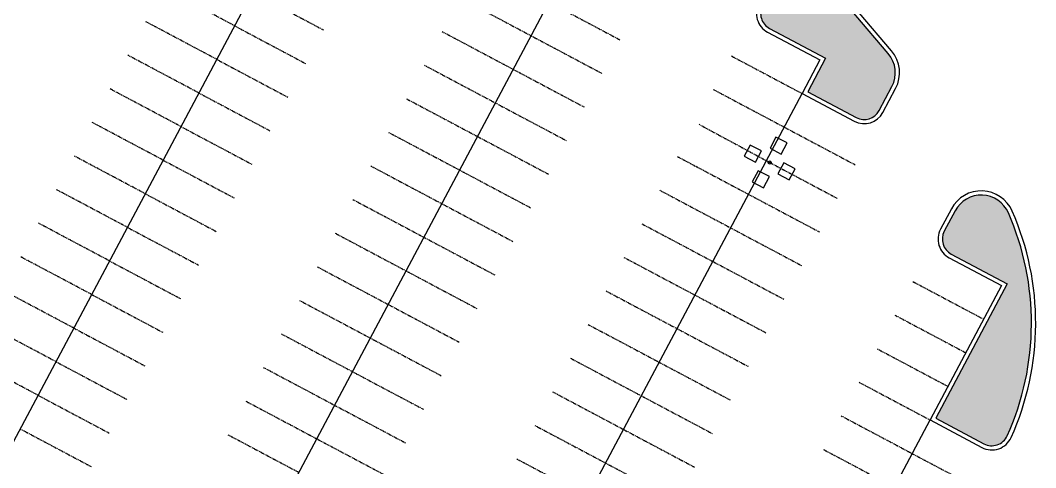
# Model space of a CAD drawing. Header units: feet. Extents: x 4566 to 6562, y 3176 to 5478.
# Drawn here: x 5116.9 to 5357, y 4260.2 to 4366 of the extents above; entities that cross this region are included whole.
import ezdxf

# ---------------------------------------------------------------- set-up
doc = ezdxf.new("R2010")
doc.units = ezdxf.units.FT
doc.header["$MEASUREMENT"] = 0
doc.linetypes.add('HIDDEN', pattern=[0.375, 0.25, -0.125])
for name, color, linetype in [('ECTR-LITE-PKNG', 1, 'Continuous'), ('Fixtures', 1, 'Continuous'), ('PKNG-EOP', 254, 'Continuous'), ('PKNG-STRP-AISLES', 7, 'Continuous'), ('PKNG-STRP-STALLS', 7, 'HIDDEN'), ('PLNT-TURF', 92, 'Continuous')]:
    doc.layers.add(name, color=color, linetype=linetype)

# ---------------------------------------------------------------- blocks, each defined once
blk = doc.blocks.new('40ftLightPole')
at = {"layer": 'Fixtures'}
blk.add_circle((0, 0), 0.3750000000151231, dxfattribs=at)
blk = doc.blocks.new('KVS31000SR5')
at = {"layer": 'Fixtures'}
blk.add_lwpolyline([(1.5, 3), (1.5, 6), (-1.5, 6), (-1.5, 3)], close=True, dxfattribs=at)
blk = doc.blocks.new('Light_Fixture_Vertical_40-ft')
at = {"layer": 'ECTR-LITE-PKNG'}
for name, p, rotation in [('KVS31000SR5', (0, -2.273736754432321e-13, 40), 0.159018628577231), ('KVS31000SR5', (0, -2.273736754432321e-13, 40), 90.15901862810824), ('40ftLightPole', (0, 0), 344.1677341127833), ('KVS31000SR5', (0, -2.273736754432321e-13, 40), 270.1590186281082), ('KVS31000SR5', (0, -2.273736754432321e-13, 40), 180.1590186285772)]:
    blk.add_blockref(name, p, dxfattribs=dict(at, rotation=rotation))

msp = doc.modelspace()

# ---------------------------------------------------------------- hatches: boundary and pattern name
h = msp.add_hatch(color=7)
edge = h.paths.add_edge_path()
edge.add_line((5294.058163555012, 4364.122349580387), (5307.304618987931, 4357.086121179168))
edge.add_line((5307.304618987931, 4357.086121179168), (5303.081149081377, 4349.138649574772))
edge.add_line((5303.081149081377, 4349.138649574772), (5314.56266977758, 4343.039916036514))
edge.add_arc((5316.439092877574, 4346.57248399054), 3.999999999999992, 242.0237338992709, 332.0127917716273)
edge.add_line((5319.971302415113, 4344.695386288525), (5322.977562572196, 4350.352385808466))
edge.add_arc((5316.7961958815, 4353.637306786991), 6.999999999999334, 332.0127917716441, 400.3275197885682)
edge.add_line((5322.132698952282, 4358.167398946707), (5306.810906175242, 4376.21665519179))
edge.add_arc((5301.47440310446, 4371.686563032073), 6.999999999999714, 40.3275197885738, 152.0127917716542)
edge.add_line((5295.293036413764, 4374.971484010596), (5292.402377117464, 4369.532015236427))
edge.add_arc((5295.934586655005, 4367.654917534413), 3.999999999999734, 152.012791771645, 242.0237338992885)
h = msp.add_hatch(color=7)
edge = h.paths.add_edge_path()
edge.add_arc((5346.613219139976, 4269.384725952968), 3.99999999999975, 242.0142838783024, 335.7708091324184)
edge.add_arc((5290.986638895547, 4294.41837471439), 65.00000000000001, 335.7708091324179, 383.6458993466931)
edge.add_arc((5344.117058543, 4317.681188561505), 6.99999999999994, 23.64589934668435, 152.0142838783141)
edge.add_line((5337.935606307916, 4320.965948562688), (5335.365248933965, 4316.128900702738))
edge.add_arc((5338.897507354012, 4314.251894987777), 3.999999999999323, 152.0142838783138, 242.0142838783139)
edge.add_line((5337.020501639051, 4310.719636567729), (5350.265159887997, 4303.681561696174))
edge.add_line((5350.265159887997, 4303.681561696174), (5333.372108395894, 4271.891235807639))
edge.add_line((5333.372108395894, 4271.891235807639), (5344.736213425013, 4265.852467532921))

# ---------------------------------------------------------------- linework, layer by layer
at = {"layer": 'PKNG-EOP', "flags": 128}
for points in [[(5293.589057780014, 4363.239207591881), (5305.952202549258, 4356.672174562234), (5301.728732642705, 4348.724702957837), (5314.093564002582, 4342.156774048007, 0.4141576278584974), (5320.854354799498, 4344.226111863021), (5323.86061495658, 4349.88311138296, 0.3072329334876775), (5322.895056533823, 4358.814554969525), (5307.573263756782, 4376.863811214605, 0.5299492146852383), (5294.409984029378, 4375.4407584361), (5291.51932473308, 4370.001289661933, 0.4142694991000838)], [(5344.266961996273, 4264.969402927909, 0.4335497472327725), (5351.172774897715, 4267.332787529901, 0.2119869815990073), (5351.445392287476, 4320.889852540417, 0.6271066023149646), (5337.052541702904, 4321.435199991429), (5334.482184328953, 4316.598152131479, 0.4142135623732141), (5336.551250210312, 4309.836571962716), (5348.912843854244, 4303.267748519902), (5332.019792362142, 4271.477422631367)]]:
    msp.add_lwpolyline(points, format="xyb", close=True, dxfattribs=at)
at = {"layer": 'PKNG-STRP-AISLES'}
for p, q in [((5112.640241593555, 4261.411116064875), (5213.998550201497, 4452.153070747479)), ((5174.295387353195, 4243.1809679207), (5258.760644526419, 4402.132596822757)), ((5229.929644135018, 4213.617497327939), (5301.728732642704, 4348.724702957837)), ((5285.563900916837, 4184.054026735175), (5332.019792362142, 4271.477422631367))]:
    msp.add_line(p, q, dxfattribs=at)
at = {"layer": 'PKNG-STRP-STALLS'}
for p, q in [((5167.542658756188, 4364.729674851287), (5150.764431260959, 4373.645451997355)), ((5171.765921614859, 4372.677256296395), (5188.544149110086, 4363.761479150325)), ((5220.866102737871, 4371.310466743287), (5237.644330233099, 4362.394689597219)), ((5241.867593091764, 4370.342271042326), (5258.645820586992, 4361.426493896258)), ((5163.319395897524, 4356.782093406179), (5146.541168402296, 4365.697870552247)), ((5167.542658756193, 4364.729674851287), (5184.320886251421, 4355.813897705217)), ((5216.642839879208, 4363.362885298179), (5233.421067374436, 4354.447108152111)), ((5237.644330233099, 4362.394689597219), (5254.422557728328, 4353.478912451151)), ((5159.096133038861, 4348.834511961071), (5142.317905543632, 4357.750289107139)), ((5163.319395897528, 4356.782093406179), (5180.097623392756, 4347.866316260109)), ((5284.952070724219, 4357.636100098479), (5301.731768505843, 4348.723090373511)), ((5212.419577020543, 4355.415303853071), (5229.197804515771, 4346.499526707003)), ((5233.421067374436, 4354.447108152111), (5250.199294869664, 4345.531331006043)), ((5154.872870180197, 4340.886930515964), (5138.09464268497, 4349.80270766203)), ((5159.096133038863, 4348.834511961071), (5175.874360534091, 4339.918734815001)), ((5280.730118749235, 4349.68782220192), (5297.509816530858, 4340.774812476954)), ((5208.196314161879, 4347.467722407962), (5224.974541657107, 4338.551945261895)), ((5229.197804515771, 4346.499526707003), (5245.976032011002, 4337.583749560933)), ((5150.649607321533, 4332.939349070854), (5133.871379826305, 4341.855126216923)), ((5154.872870180199, 4340.886930515962), (5171.651097675427, 4331.971153369894)), ((5203.973051303215, 4339.520140962854), (5220.751278798442, 4330.604363816785)), ((5277.365069076714, 4341.424766892463), (5294.08470625421, 4332.39959472497)), ((5297.505262736154, 4340.777231353445), (5314.289514312483, 4331.861802751988)), ((5224.974541657107, 4338.551945261895), (5241.752769152336, 4329.636168115826)), ((5146.42634446287, 4324.991767625746), (5129.64811696764, 4333.907544771815)), ((5150.649607321535, 4332.939349070853), (5167.427834816764, 4324.023571924784)), ((5272.286214799267, 4333.791266408805), (5289.06591258089, 4324.878256683837)), ((5293.287864555875, 4332.826534580395), (5310.067562337499, 4323.913524855428)), ((5199.749788444551, 4331.572559517747), (5216.528015939779, 4322.656782371677)), ((5220.751278798442, 4330.604363816785), (5237.529506293672, 4321.688586670718)), ((5142.203081604204, 4317.044186180638), (5125.424854108976, 4325.959963326706)), ((5146.42634446287, 4324.991767625745), (5163.204571958098, 4316.075990479676)), ((5268.064262824281, 4325.842988512244), (5284.843960605906, 4316.929978787278)), ((5289.06591258089, 4324.878256683837), (5305.845610362514, 4315.965246958868)), ((5195.526525585887, 4323.624978072638), (5212.304753081115, 4314.70920092657)), ((5216.528015939779, 4322.656782371677), (5233.306243435008, 4313.741005225608)), ((5137.979818745542, 4309.09660473553), (5121.201591250312, 4318.012381881598)), ((5263.842310849298, 4317.894710615686), (5280.622008630921, 4308.981700890719)), ((5142.203081604206, 4317.044186180638), (5158.981309099435, 4308.128409034568)), ((5191.303262727221, 4315.67739662753), (5208.081490222452, 4306.76161948146)), ((5284.843960605906, 4316.929978787278), (5301.623658387531, 4308.01696906231)), ((5212.304753081115, 4314.70920092657), (5229.082980576343, 4305.793423780502)), ((5133.756555886877, 4301.14902329042), (5116.978328391648, 4310.064800436488)), ((5137.979818745543, 4309.096604735528), (5154.758046240771, 4300.18082758946)), ((5259.620358874312, 4309.946432719126), (5276.400056655938, 4301.033422994159)), ((5280.622008630921, 4308.981700890719), (5297.401706412546, 4300.068691165751)), ((5187.079999868558, 4307.729815182422), (5203.858227363787, 4298.814038036352)), ((5208.081490222452, 4306.76161948146), (5224.85971771768, 4297.845842335394)), ((5327.911353442906, 4304.235944112759), (5344.689580938135, 4295.320166966691)), ((5129.533293028214, 4293.201441845314), (5112.755065532984, 4302.11721899138)), ((5133.756555886879, 4301.14902329042), (5150.534783382107, 4292.23324614435)), ((5255.398406899329, 4301.998154822566), (5272.178104680951, 4293.0851450976)), ((5276.400056655938, 4301.033422994159), (5293.179754437561, 4292.120413269193)), ((5182.856737009894, 4299.782233737313), (5199.634964505122, 4290.866456591246)), ((5203.858227363787, 4298.814038036352), (5220.636454859015, 4289.898260890282)), ((5323.688090584241, 4296.288362667649), (5340.466318079471, 4287.372585521582)), ((5125.310030169549, 4285.253860400206), (5108.531802674321, 4294.169637546273)), ((5251.176454924343, 4294.049876926008), (5267.956152705968, 4285.136867201041)), ((5129.533293028214, 4293.201441845314), (5146.311520523442, 4284.285664699245)), ((5178.63347415123, 4291.834652292204), (5195.41170164646, 4282.918875146136)), ((5272.178104680951, 4293.0851450976), (5288.957802462576, 4284.172135372636)), ((5199.634964505122, 4290.866456591246), (5216.413192000352, 4281.950679445177)), ((5121.086767310884, 4277.306278955096), (5104.308539815656, 4286.222056101166)), ((5319.464827725577, 4288.340781222542), (5336.243055220807, 4279.425004076475)), ((5125.31003016955, 4285.253860400204), (5142.088257664779, 4276.338083254135)), ((5174.410211292568, 4283.887070847097), (5191.188438787794, 4274.971293701028)), ((5246.954502949359, 4286.101599029451), (5263.734200730983, 4277.188589304482)), ((5267.956152705968, 4285.136867201041), (5284.735850487592, 4276.223857476075)), ((5195.41170164646, 4282.918875146136), (5212.189929141688, 4274.003098000067)), ((5315.241564866914, 4280.393199777433), (5332.019792362142, 4271.477422631367)), ((5121.086767310886, 4277.306278955096), (5137.864994806116, 4268.390501809027)), ((5242.732550974375, 4278.153321132891), (5259.512248755999, 4269.240311407924)), ((5263.734200730983, 4277.188589304482), (5280.513898512608, 4268.275579579516)), ((5170.186948433903, 4275.939489401987), (5186.96517592913, 4267.023712255921)), ((5191.188438787794, 4274.971293701028), (5207.966666283024, 4266.055516554959)), ((5311.018302008249, 4272.445618332327), (5327.796529503478, 4263.529841186257)), ((5238.510598999391, 4270.205043236331), (5255.290296781015, 4261.292033511366)), ((5116.863504452223, 4269.358697509989), (5133.64173194745, 4260.442920363918)), ((5165.963685575237, 4267.991907956882), (5182.741913070467, 4259.076130810811)), ((5186.96517592913, 4267.023712255921), (5203.74340342436, 4258.107935109851)), ((5259.512248755999, 4269.240311407924), (5276.291946537623, 4260.327301682957)), ((5234.288647024407, 4262.256765339775), (5251.068344806032, 4253.343755614806)), ((5306.795039149584, 4264.498036887217), (5323.573266644813, 4255.582259741149)), ((5327.796529503478, 4263.529841186257), (5344.574756998705, 4254.614064040189)), ((5255.290296781015, 4261.292033511366), (5272.069994562639, 4252.379023786397))]:
    msp.add_line(p, q, dxfattribs=at)
at = {"layer": 'PLNT-TURF', "flags": 128}
for points in [[(5294.058163555012, 4364.122349580387), (5307.304618987931, 4357.086121179168), (5303.081149081377, 4349.138649574772), (5314.56266977758, 4343.039916036514, 0.4141576278586105), (5319.971302415113, 4344.695386288525), (5322.977562572196, 4350.352385808466, 0.3072329334875612), (5322.132698952282, 4358.167398946707), (5306.810906175242, 4376.21665519179, 0.5299492146852887), (5295.293036413764, 4374.971484010596), (5292.402377117464, 4369.532015236427, 0.4142694990999982)], [(5344.736213425013, 4265.852467532921, 0.4335497472328599), (5350.260863746167, 4267.743175214515, 0.2119869815990058), (5350.529350569417, 4320.488769543053, 0.6271066023150439), (5337.935606307916, 4320.965948562688), (5335.365248933965, 4316.128900702738, 0.4142135623730886), (5337.020501639051, 4310.719636567729), (5350.265159887997, 4303.681561696174), (5333.372108395894, 4271.891235807639)]]:
    msp.add_lwpolyline(points, format="xyb", close=True, dxfattribs=at)

# ---------------------------------------------------------------- block references
at = {"rotation": 332.034009750381}
msp.add_blockref('Light_Fixture_Vertical_40-ft', (5294.08470625421, 4332.39959472497), dxfattribs=at)

doc.saveas('drawing.dxf')
